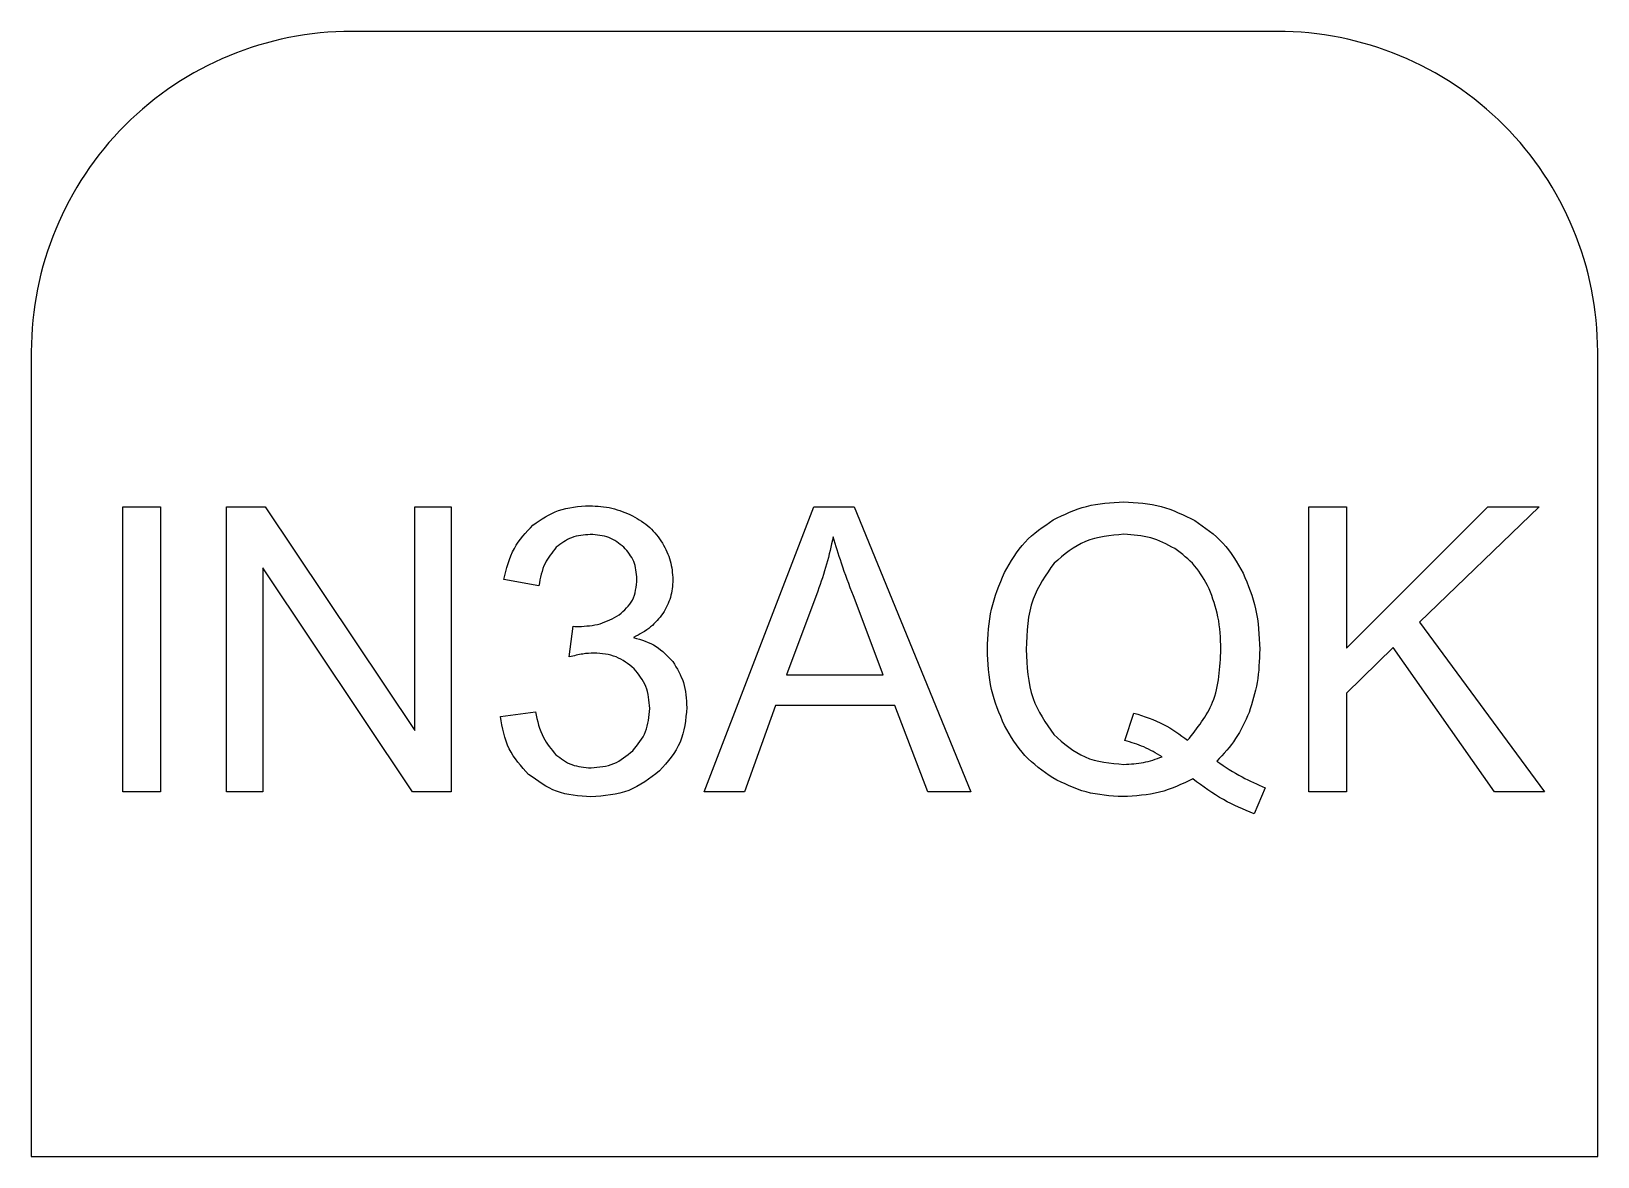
# Model space of a CAD drawing. Header units: millimetres. Extents: x -22 to 22, y -15.8 to 15.8.
import ezdxf

# ---------------------------------------------------------------- set-up
doc = ezdxf.new("R2010")
doc.units = ezdxf.units.MM
doc.layers.get('0').update_dxf_attribs({"linetype": 'CONTINUOUS'})

msp = doc.modelspace()

# ---------------------------------------------------------------- linework, layer by layer
for p, q in [((-7.744, 0.231), (-8.726, 0.405)), ((0.092, 0.078), (-0.786, -2.269)), ((1.926, -2.269), (1.091, -0.053)), ((-6.887, -1.767), (-6.778, -0.904)), ((-0.786, -2.269), (1.926, -2.269)), ((-8.824, -3.442), (-7.842, -3.311)), ((8.714, -4.113), (8.971, -3.344)), ((12.66, -5.439), (12.349, -6.176))]:
    msp.add_line(p, q)
msp.add_lwpolyline([(22, 6.8, 0.414214), (13, 15.8), (-13, 15.8, 0.414214), (-22, 6.8), (-22, -15.8), (22, -15.8)], format="xyb", close=True)
for points in [[(-19.427, -5.554), (-19.427, 2.446), (-18.369, 2.446), (-18.369, -5.554)], [(-16.513, -5.554), (-16.513, 2.446), (-15.427, 2.446), (-11.226, -3.835), (-11.226, 2.446), (-10.211, 2.446), (-10.211, -5.554), (-11.297, -5.554), (-15.498, 0.733), (-15.498, -5.554)], [(-3.095, -5.554), (-0.022, 2.446), (1.118, 2.446), (4.392, -5.554), (3.186, -5.554), (2.253, -3.131), (-1.092, -3.131), (-1.97, -5.554)], [(13.888, -5.554), (13.888, 2.446), (14.946, 2.446), (14.946, -1.521), (18.919, 2.446), (20.354, 2.446), (16.998, -0.795), (20.502, -5.554), (19.105, -5.554), (16.256, -1.505), (14.946, -2.782), (14.946, -5.554)]]:
    msp.add_lwpolyline(points, close=True)
for points, knots in [([(-7.908, 1.936), (-7.677, 2.094), (-7.199, 2.422), (-6.619, 2.46), (-6.32, 2.479)], [0, 0, 0, 0, 0.082391, 0.1706176, 0.1706176, 0.1706176, 0.1706176]), ([(-6.32, 2.479), (-6.107, 2.468), (-5.688, 2.446), (-5.303, 2.28), (-5.114, 2.198)], [0, 0, 0, 0, 0.0632834, 0.1247203, 0.1247203, 0.1247203, 0.1247203]), ([(6.703, 2.081), (7.011, 2.229), (7.638, 2.53), (8.333, 2.569), (8.687, 2.588)], [0, 0, 0, 0, 0.1013481, 0.20655, 0.20655, 0.20655, 0.20655]), ([(8.687, 2.588), (9.044, 2.568), (9.746, 2.528), (10.376, 2.215), (10.684, 2.061)], [0, 0, 0, 0, 0.1061401, 0.2084752, 0.2084752, 0.2084752, 0.2084752]), ([(-8.726, 0.405), (-8.653, 0.711), (-8.513, 1.294), (-8.103, 1.729), (-7.908, 1.936)], [0, 0, 0, 0, 0.0924743, 0.1762819, 0.1762819, 0.1762819, 0.1762819]), ([(-5.114, 2.198), (-4.942, 2.098), (-4.606, 1.902), (-4.381, 1.586), (-4.271, 1.431)], [0, 0, 0, 0, 0.058898, 0.1151187, 0.1151187, 0.1151187, 0.1151187]), ([(5.337, 0.602), (5.511, 0.905), (5.855, 1.502), (6.424, 1.89), (6.703, 2.081)], [0, 0, 0, 0, 0.1034527, 0.2037092, 0.2037092, 0.2037092, 0.2037092]), ([(10.684, 2.061), (10.964, 1.868), (11.525, 1.478), (11.868, 0.886), (12.04, 0.588)], [0, 0, 0, 0, 0.1006613, 0.2024488, 0.2024488, 0.2024488, 0.2024488]), ([(-6.298, 1.671), (-6.479, 1.658), (-6.833, 1.631), (-7.115, 1.416), (-7.253, 1.311)], [0, 0, 0, 0, 0.05329, 0.1040487, 0.1040487, 0.1040487, 0.1040487]), ([(-5.354, 1.317), (-5.488, 1.42), (-5.766, 1.634), (-6.116, 1.659), (-6.298, 1.671)], [0, 0, 0, 0, 0.0496174, 0.1028845, 0.1028845, 0.1028845, 0.1028845]), ([(-4.271, 1.431), (-4.185, 1.268), (-4.017, 0.944), (-3.991, 0.58), (-3.979, 0.4)], [0, 0, 0, 0, 0.0546468, 0.1082159, 0.1082159, 0.1082159, 0.1082159]), ([(0.523, 1.606), (0.467, 1.349), (0.353, 0.831), (0.18, 0.33), (0.092, 0.078)], [0, 0, 0, 0, 0.0788523, 0.1588825, 0.1588825, 0.1588825, 0.1588825]), ([(1.091, -0.053), (0.977, 0.252), (0.771, 0.8), (0.599, 1.359), (0.523, 1.606)], [0, 0, 0, 0, 0.0977909, 0.1753676, 0.1753676, 0.1753676, 0.1753676]), ([(8.693, 1.677), (8.317, 1.645), (7.575, 1.582), (7.008, 1.103), (6.728, 0.866)], [0, 0, 0, 0, 0.1101999, 0.2172561, 0.2172561, 0.2172561, 0.2172561]), ([(10.12, 1.276), (9.899, 1.393), (9.453, 1.63), (8.948, 1.661), (8.693, 1.677)], [0, 0, 0, 0, 0.0738654, 0.1497694, 0.1497694, 0.1497694, 0.1497694]), ([(-7.253, 1.311), (-7.37, 1.167), (-7.627, 0.851), (-7.703, 0.449), (-7.744, 0.231)], [0, 0, 0, 0, 0.0548764, 0.1203527, 0.1203527, 0.1203527, 0.1203527]), ([(-4.988, 0.422), (-5.002, 0.593), (-5.03, 0.93), (-5.247, 1.189), (-5.354, 1.317)], [0, 0, 0, 0, 0.05022483, 0.09881168, 0.09881168, 0.09881168, 0.09881168]), ([(11.085, 0.149), (10.964, 0.376), (10.726, 0.824), (10.32, 1.127), (10.12, 1.276)], [0, 0, 0, 0, 0.0762107, 0.150065, 0.150065, 0.150065, 0.150065]), ([(4.856, -1.554), (4.874, -1.172), (4.91, -0.425), (5.196, 0.265), (5.337, 0.602)], [0, 0, 0, 0, 0.1137323, 0.2223341, 0.2223341, 0.2223341, 0.2223341]), ([(6.728, 0.866), (6.501, 0.541), (5.997, -0.182), (5.965, -1.068), (5.948, -1.554)], [0, 0, 0, 0, 0.1167521, 0.2590914, 0.2590914, 0.2590914, 0.2590914]), ([(12.04, 0.588), (12.177, 0.257), (12.457, -0.428), (12.49, -1.167), (12.507, -1.548)], [0, 0, 0, 0, 0.1066543, 0.2201476, 0.2201476, 0.2201476, 0.2201476]), ([(-5.49, -0.588), (-5.344, -0.46), (-5.039, -0.193), (-5.006, 0.211), (-4.988, 0.422)], [0, 0, 0, 0, 0.0561173, 0.1167752, 0.1167752, 0.1167752, 0.1167752]), ([(-3.979, 0.4), (-3.99, 0.231), (-4.013, -0.104), (-4.176, -0.398), (-4.257, -0.544)], [0, 0, 0, 0, 0.0500089, 0.09950901, 0.09950901, 0.09950901, 0.09950901]), ([(11.416, -1.548), (11.405, -1.242), (11.384, -0.658), (11.182, -0.111), (11.085, 0.149)], [0, 0, 0, 0, 0.0913695, 0.1738896, 0.1738896, 0.1738896, 0.1738896]), ([(-6.62, -0.915), (-6.417, -0.902), (-6.016, -0.877), (-5.664, -0.683), (-5.49, -0.588)], [0, 0, 0, 0, 0.0601772, 0.1189008, 0.1189008, 0.1189008, 0.1189008]), ([(-4.257, -0.544), (-4.365, -0.681), (-4.59, -0.966), (-4.912, -1.133), (-5.081, -1.221)], [0, 0, 0, 0, 0.051483, 0.1077091, 0.1077091, 0.1077091, 0.1077091]), ([(-6.778, -0.904), (-6.749, -0.908), (-6.696, -0.913), (-6.643, -0.915), (-6.62, -0.915)], [0, 0, 0, 0, 0.00890533, 0.01586844, 0.01586844, 0.01586844, 0.01586844]), ([(-5.081, -1.221), (-4.86, -1.287), (-4.431, -1.416), (-4.126, -1.742), (-3.979, -1.9)], [0, 0, 0, 0, 0.0678688, 0.1315662, 0.1315662, 0.1315662, 0.1315662]), ([(-6.194, -1.658), (-6.299, -1.664), (-6.533, -1.678), (-6.761, -1.735), (-6.887, -1.767)], [0, 0, 0, 0, 0.03136034, 0.07029336, 0.07029336, 0.07029336, 0.07029336]), ([(-5.07, -2.097), (-5.23, -1.969), (-5.559, -1.706), (-5.979, -1.674), (-6.194, -1.658)], [0, 0, 0, 0, 0.0600499, 0.123222, 0.123222, 0.123222, 0.123222]), ([(5.334, -3.693), (5.195, -3.361), (4.908, -2.677), (4.874, -1.935), (4.856, -1.554)], [0, 0, 0, 0, 0.1071186, 0.220708, 0.220708, 0.220708, 0.220708]), ([(5.948, -1.554), (5.967, -2.029), (6.003, -2.903), (6.495, -3.622), (6.72, -3.949)], [0, 0, 0, 0, 0.1392707, 0.2562493, 0.2562493, 0.2562493, 0.2562493]), ([(10.482, -4.108), (10.754, -3.767), (11.348, -3.023), (11.392, -2.067), (11.416, -1.548)], [0, 0, 0, 0, 0.1274781, 0.2786747, 0.2786747, 0.2786747, 0.2786747]), ([(12.507, -1.548), (12.497, -1.864), (12.477, -2.47), (12.294, -3.047), (12.207, -3.325)], [0, 0, 0, 0, 0.0940923, 0.1808953, 0.1808953, 0.1808953, 0.1808953]), ([(-4.628, -3.213), (-4.645, -2.999), (-4.677, -2.581), (-4.941, -2.256), (-5.07, -2.097)], [0, 0, 0, 0, 0.0627139, 0.122592, 0.122592, 0.122592, 0.122592]), ([(-3.979, -1.9), (-3.864, -2.089), (-3.623, -2.485), (-3.599, -2.948), (-3.586, -3.191)], [0, 0, 0, 0, 0.0651004, 0.1367861, 0.1367861, 0.1367861, 0.1367861]), ([(-8.03, -5.068), (-8.238, -4.84), (-8.66, -4.376), (-8.769, -3.757), (-8.824, -3.442)], [0, 0, 0, 0, 0.0904106, 0.1843204, 0.1843204, 0.1843204, 0.1843204]), ([(-7.842, -3.311), (-7.786, -3.56), (-7.684, -4.007), (-7.394, -4.359), (-7.266, -4.514)], [0, 0, 0, 0, 0.0753754, 0.1350218, 0.1350218, 0.1350218, 0.1350218]), ([(-5.106, -4.402), (-4.966, -4.231), (-4.684, -3.885), (-4.647, -3.439), (-4.628, -3.213)], [0, 0, 0, 0, 0.064589, 0.130884, 0.130884, 0.130884, 0.130884]), ([(-3.586, -3.191), (-3.618, -3.527), (-3.682, -4.201), (-4.127, -4.711), (-4.35, -4.967)], [0, 0, 0, 0, 0.0986604, 0.1977411, 0.1977411, 0.1977411, 0.1977411]), ([(8.971, -3.344), (9.257, -3.435), (9.803, -3.609), (10.264, -3.947), (10.482, -4.108)], [0, 0, 0, 0, 0.0895151, 0.1703754, 0.1703754, 0.1703754, 0.1703754]), ([(12.207, -3.325), (12.094, -3.579), (11.869, -4.087), (11.49, -4.494), (11.301, -4.697)], [0, 0, 0, 0, 0.0827956, 0.1654692, 0.1654692, 0.1654692, 0.1654692]), ([(6.695, -5.166), (6.417, -4.973), (5.855, -4.582), (5.509, -3.991), (5.334, -3.693)], [0, 0, 0, 0, 0.1004696, 0.2027546, 0.2027546, 0.2027546, 0.2027546]), ([(6.72, -3.949), (6.998, -4.193), (7.563, -4.688), (8.312, -4.752), (8.693, -4.784)], [0, 0, 0, 0, 0.1079455, 0.2192649, 0.2192649, 0.2192649, 0.2192649]), ([(9.762, -4.572), (9.595, -4.472), (9.265, -4.276), (8.897, -4.167), (8.714, -4.113)], [0, 0, 0, 0, 0.0579898, 0.1147649, 0.1147649, 0.1147649, 0.1147649]), ([(-7.266, -4.514), (-7.122, -4.622), (-6.828, -4.84), (-6.462, -4.868), (-6.276, -4.883)], [0, 0, 0, 0, 0.0528791, 0.1076156, 0.1076156, 0.1076156, 0.1076156]), ([(-6.276, -4.883), (-6.055, -4.863), (-5.614, -4.824), (-5.274, -4.542), (-5.106, -4.402)], [0, 0, 0, 0, 0.0650331, 0.1292266, 0.1292266, 0.1292266, 0.1292266]), ([(8.693, -4.784), (8.878, -4.776), (9.246, -4.759), (9.591, -4.634), (9.762, -4.572)], [0, 0, 0, 0, 0.0553722, 0.1096155, 0.1096155, 0.1096155, 0.1096155]), ([(11.301, -4.697), (11.533, -4.851), (11.964, -5.139), (12.44, -5.344), (12.66, -5.439)], [0, 0, 0, 0, 0.0833254, 0.155103, 0.155103, 0.155103, 0.155103]), ([(-6.281, -5.696), (-6.614, -5.673), (-7.257, -5.629), (-7.778, -5.251), (-8.03, -5.068)], [0, 0, 0, 0, 0.0976533, 0.1891933, 0.1891933, 0.1891933, 0.1891933]), ([(-4.35, -4.967), (-4.626, -5.18), (-5.196, -5.617), (-5.913, -5.669), (-6.281, -5.696)], [0, 0, 0, 0, 0.1023062, 0.2105345, 0.2105345, 0.2105345, 0.2105345]), ([(8.665, -5.69), (8.314, -5.67), (7.621, -5.629), (7.001, -5.319), (6.695, -5.166)], [0, 0, 0, 0, 0.1043721, 0.2057473, 0.2057473, 0.2057473, 0.2057473]), ([(10.63, -5.194), (10.323, -5.339), (9.701, -5.632), (9.014, -5.671), (8.665, -5.69)], [0, 0, 0, 0, 0.1007269, 0.2043381, 0.2043381, 0.2043381, 0.2043381]), ([(12.349, -6.176), (12.056, -6.053), (11.443, -5.795), (10.909, -5.4), (10.63, -5.194)], [0, 0, 0, 0, 0.09497, 0.19861, 0.19861, 0.19861, 0.19861])]:
    msp.add_open_spline(points, degree=3, knots=knots)

doc.saveas('drawing.dxf')
